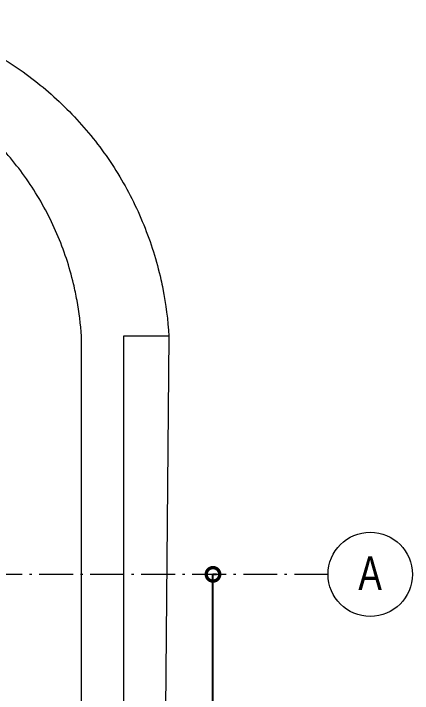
# Model space of a CAD drawing. Header units: metres. Extents: x -55 to 260, y -121 to 64.
# Drawn here: x 240.54 to 259.45, y 9.59 to 41.88 of the extents above; entities that cross this region are included whole.
import ezdxf

# ---------------------------------------------------------------- set-up
doc = ezdxf.new("R2010")
doc.units = ezdxf.units.M
doc.linetypes.add('01_Grid', pattern=[2.32, 1.6, -0.36, 0, -0.36])
for name, color, linetype, lineweight in [('0-1', 7, 'Continuous', 5), ('03EJES-1', 1, '01_Grid', 5), ('04NOEJE', 2, 'Continuous', 18), ('04NOEJE-1', 2, 'Continuous', 5), ('31COTAS', 1, 'Continuous', 5), ('70LINEA-1', 254, 'Continuous', 5)]:
    doc.layers.add(name, color=color, linetype=linetype, lineweight=lineweight)
doc.styles.add('Arial', font='arial.ttf', dxfattribs={"width": 0.75, "height": 1.6})
doc.styles.add('Arial_1', font='arial.ttf', dxfattribs={"width": 0.75, "height": 1})
doc.dimstyles.new('Standard__0_00_', dxfattribs={"dimscale": 0.3048, "dimtxt": 1.020259, "dimasz": 4.199475, "dimexe": 0, "dimexo": 1.312336, "dimgap": 0, "dimtad": 1, "dimrnd": 0.01, "dimzin": 0, "dimdsep": 46, "dimtxsty": 'Arial_1', "dimblk1": 'DOTSMALL', "dimblk2": 'DOTSMALL', "dimsah": 1, "dimcen": 0.09, "dimazin": 0, "dimtfac": 1, "dimtdec": 4, "dimtix": 1, "dimtmove": 0, "dimatfit": 3, "dimfxl": 1, "dimtvp": 1, "dimtolj": 1, "dimtzin": 0, "dimarcsym": 2})

# ---------------------------------------------------------------- blocks, each defined once
blk = doc.blocks.new('22011_AR_rvt-1-A1 _ A700')
at = {"layer": '70LINEA-1'}
blk.add_line((247.901, 26.557), (247.726, 6.794), dxfattribs=at)
blk = doc.blocks.new('22011_AR_rvt-2-A1 _ A700')
at = {"layer": '70LINEA-1'}
for p, q in [((243.75, 6.728), (243.75, 26.554)), ((247.901, 26.557), (245.75, 26.557)), ((245.75, 26.557), (245.75, 6.728)), ((247.901, 26.557), (247.726, 6.794))]:
    blk.add_line(p, q, dxfattribs=at)
for points, knots in [([(234.64, 41.876), (235.529, 41.694), (237.278, 41.184), (239.742, 40.001), (241.979, 38.432), (243.931, 36.52), (245.544, 34.314), (246.776, 31.875), (247.367, 29.992), (247.586, 28.955), (247.615, 28.807)], [-1, -1, -1, -1, -0.875, -0.75, -0.625, -0.5, -0.375, -0.25, -0.125, -0.1041667, -0.1041667, -0.1041667, -0.1041667]), ([(243.545, 28.251), (243.498, 28.514), (243.272, 29.595), (242.66, 31.446), (241.471, 33.669), (239.919, 35.655), (238.051, 37.348), (235.921, 38.696), (233.592, 39.661), (231.952, 40.029), (231.123, 40.141)], [-0.9148936, -0.9148936, -0.9148936, -0.9148936, -0.875, -0.75, -0.625, -0.5, -0.375, -0.25, -0.125, 0, 0, 0, 0])]:
    blk.add_open_spline(points, degree=3, knots=knots, dxfattribs=at)
for points in [[(247.615, 28.807), (247.761, 28.065), (247.857, 27.312), (247.901, 26.557)], [(243.75, 26.554), (243.715, 27.124), (243.647, 27.69), (243.545, 28.251)]]:
    blk.add_open_spline(points, degree=3, dxfattribs=at)
blk = doc.blocks.new('Grid - Standard-4449989-A1 _ A700')
at = {"layer": '04NOEJE'}
blk.add_circle((0, 0), 0.005, dxfattribs=at)
blk = doc.blocks.new('_DotSmall')
at = {"color": 0, "linetype": 'ByBlock', "const_width": 0.5}
blk.add_lwpolyline([(-0.0625, 0, 1), (0.0625, 0, 1)], format="xyb", close=True, dxfattribs=at)
blk = doc.blocks.new('DIMBLOCK34-A1 _ A700')
at = {"layer": '31COTAS', "color": 0, "lineweight": -2, "transparency": 16777216}
for p, q in [((250.169, 15.241), (249.995, 15.241)), ((249.995, -60.96), (249.995, 15.241)), ((250.169, -60.96), (249.995, -60.96))]:
    blk.add_line(p, q, dxfattribs=at)
at = {"layer": 'Defpoints', "color": 0, "transparency": 16777216}
for p in [(249.769, 15.241), (249.995, 15.241), (249.769, -60.96)]:
    blk.add_point(p, dxfattribs=at)
at = {"layer": '31COTAS', "color": 0, "lineweight": -2, "transparency": 16777216, "xscale": 1.28, "yscale": 1.28, "zscale": 1.28}
for p, rotation in [((249.995, 15.241), 90), ((249.995, -60.96), 270)]:
    blk.add_blockref('_DotSmall', p, dxfattribs=dict(at, rotation=rotation))
at = {"layer": '31COTAS', "color": 0, "transparency": 16777216, "insert": (249.484, -22.86), "char_height": 1, "width": 3.05136, "attachment_point": 5, "rotation": 90, "style": 'Arial_1'}
blk.add_mtext('\\A1;76.20', dxfattribs=at)

msp = doc.modelspace()

# ---------------------------------------------------------------- linework, layer by layer
at = {"layer": '03EJES-1'}
msp.add_line((255.455, 15.241), (-51.405, 15.241), dxfattribs=at)

# ---------------------------------------------------------------- block references
at = {"layer": '0-1'}
for name in ['22011_AR_rvt-2-A1 _ A700', '22011_AR_rvt-1-A1 _ A700']:
    msp.add_blockref(name, (0, 0), dxfattribs=at)
at = {"layer": '04NOEJE', "xscale": 399.9999999999997, "yscale": 399.9999999999997, "zscale": 399.9999999999997, "rotation": 89.99999999999982}
msp.add_blockref('Grid - Standard-4449989-A1 _ A700', (257.455, 15.241), dxfattribs=at)

# ---------------------------------------------------------------- texts
at = {"layer": '04NOEJE-1', "insert": (256.89, 16.097), "char_height": 1.6, "width": 1.37089, "attachment_point": 1, "style": 'Arial'}
msp.add_mtext('A', dxfattribs=at)

# ---------------------------------------------------------------- dimensions: what is measured, and where the dimension line sits
at = {"layer": '31COTAS'}
dim = msp.add_linear_dim(base=(249.995, 15.241), p1=(249.769, -60.96), p2=(249.769, 15.241), angle=90, dimstyle='Standard__0_00_', override={"dimpost": '<>', "dimfxl": 76.201}, dxfattribs=at)
dim.commit()
dim.dimension.update_dxf_attribs({"geometry": 'DIMBLOCK34-A1 _ A700', "text_midpoint": (249.484, -22.86)})

doc.saveas('drawing.dxf')
